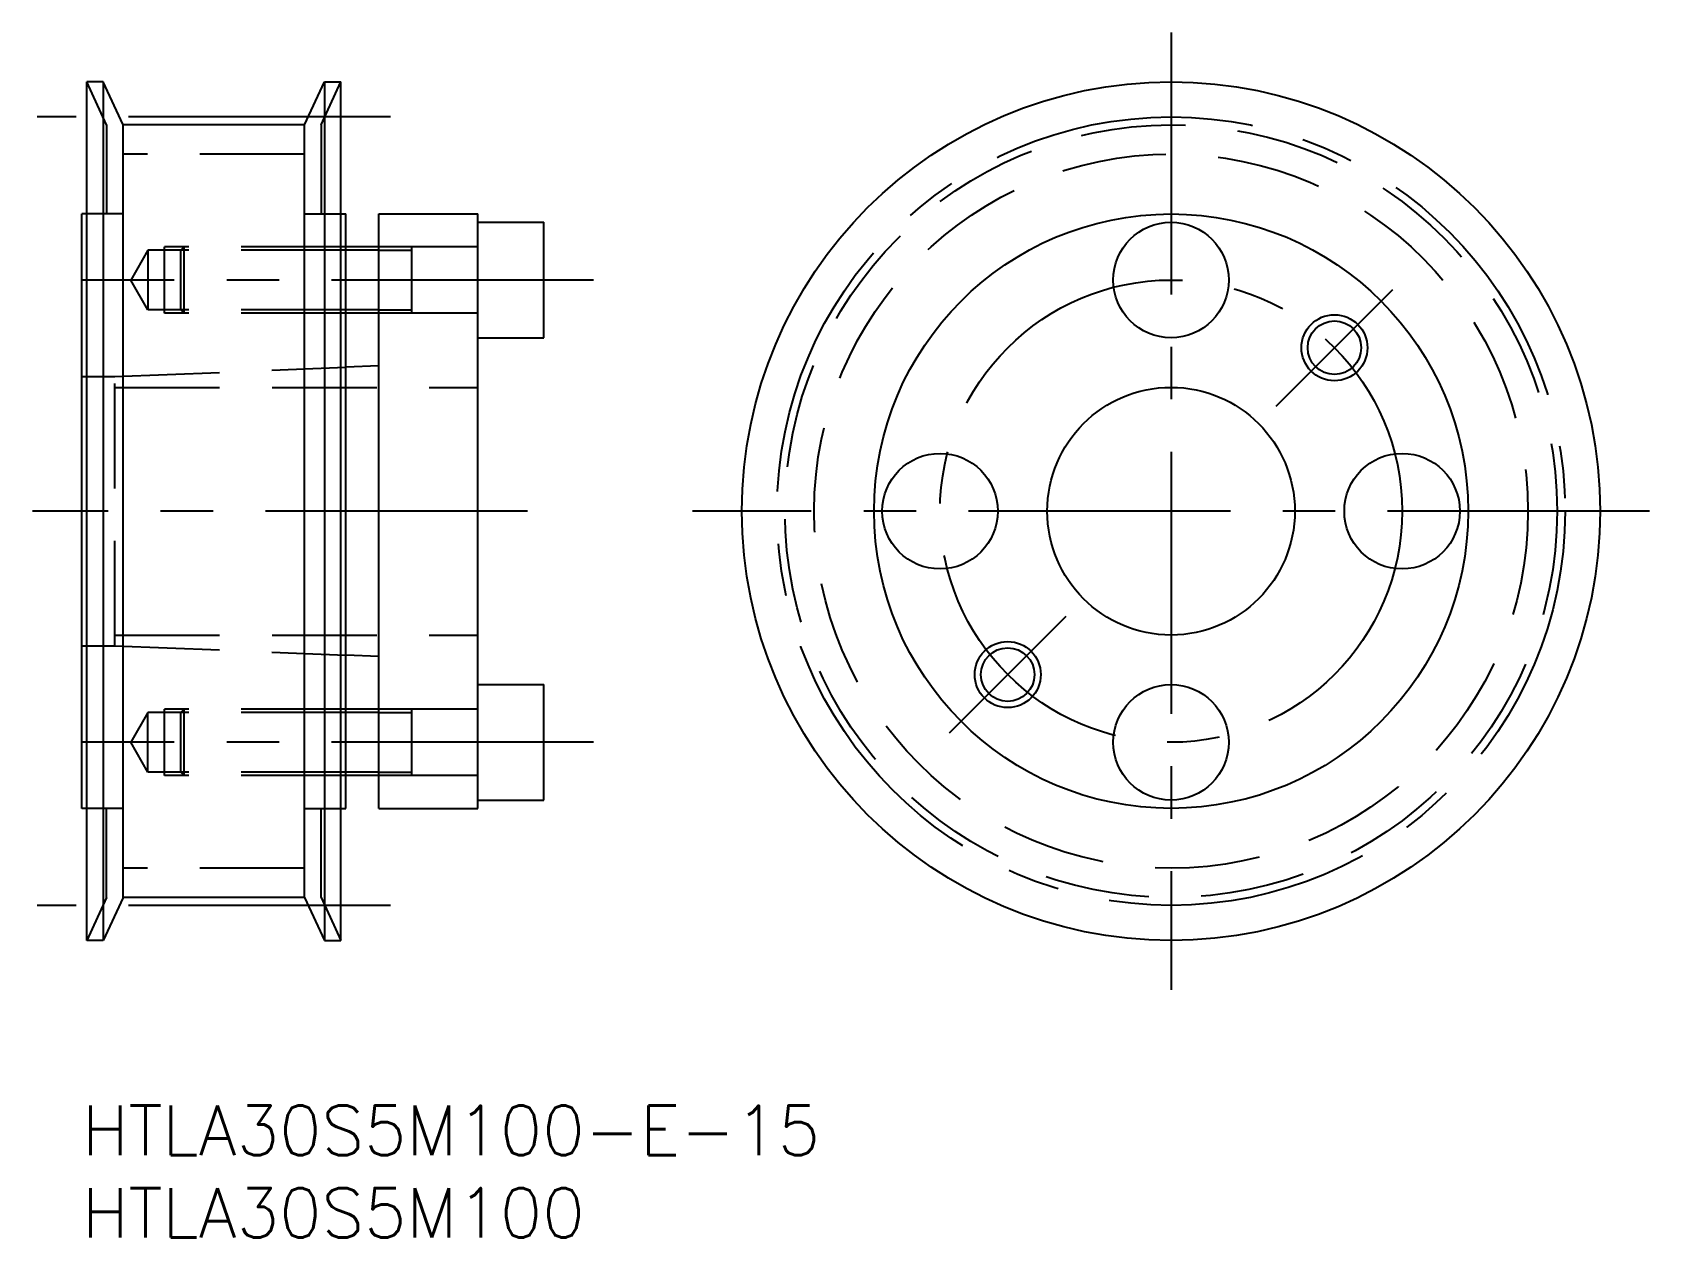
# Model space of a CAD drawing. Extents: x -3 to 95, y -8 to 65.
import ezdxf

# ---------------------------------------------------------------- set-up
doc = ezdxf.new("R2010")
doc.units = 0
doc.header["$LTSCALE"] = 0.5
doc.linetypes.add('CENTER', pattern=[50.8, 31.75, -6.35, 6.35, -6.35])
doc.linetypes.add('DASHED', pattern=[19.05, 12.7, -6.35])
for name, color, linetype in [('MSM_CENTER', 1, 'CENTER'), ('MSM_CONTINUOUS', 7, 'CONTINUOUS'), ('MSM_DASHED', 4, 'DASHED'), ('MSM_NARROW', 5, 'CONTINUOUS'), ('MSM_PART_NUMBER', 7, 'CONTINUOUS')]:
    doc.layers.add(name, color=color, linetype=linetype)
doc.styles.get("Standard").update_dxf_attribs({"font": 'txt.shx', "height": 3, "bigfont": 'bigfont.shx'})

# ---------------------------------------------------------------- blocks, each defined once
blk = doc.blocks.new('*U2')
at = {"layer": 'MSM_PART_NUMBER'}
blk.add_text('HTLA30S5M100-E-15', height=3, dxfattribs=at).set_placement((0, -3))
blk = doc.blocks.new('*U4')
at = {"layer": 'MSM_PART_NUMBER'}
blk.add_text('HTLA30S5M100', height=3, dxfattribs=at).set_placement((0, -8))

msp = doc.modelspace()

# ---------------------------------------------------------------- linework, layer by layer
at = {"layer": 'MSM_CENTER'}
for p, q in [((66, 65), (66, 7)), ((18.7, 59.875), (-2.7, 59.875)), ((31, 50), (-0.03923, 50)), ((72.363961, 42.363961), (79.435029, 49.435029)), ((27, 36), (-3, 36)), ((95, 36), (37, 36)), ((52.564971, 22.564971), (59.636039, 29.636039)), ((31, 22), (-0.03923, 22)), ((18.7, 12.125), (-2.7, 12.125))]:
    msp.add_line(p, q, dxfattribs=at)
for radius in [23.875, 14]:
    msp.add_circle((66, 36), radius, dxfattribs=at)
at = {"layer": 'MSM_CONTINUOUS'}
for p, q in [((0.3, 10), (0.3, 62)), ((1.3, 62), (0.3, 62)), ((1.3, 62), (1.3, 10)), ((2.5, 59.395), (1.3, 62)), ((13.5, 59.395), (14.7, 62)), ((14.7, 62), (14.7, 10)), ((14.7, 62), (15.7, 62)), ((15.7, 10), (15.7, 62)), ((2.5, 12.605), (2.5, 59.395)), ((13.5, 59.395), (2.5, 59.395)), ((13.5, 12.605), (13.5, 59.395)), ((0, 18), (0, 54)), ((0.3, 54), (0, 54)), ((15.7, 54), (16, 54)), ((16, 18), (16, 54)), ((18, 18), (18, 54)), ((18, 54), (24, 54)), ((24, 18), (24, 54)), ((24, 53.5), (28, 53.5)), ((28, 46.5), (28, 53.5)), ((18, 51.8), (16, 51.8)), ((18, 48.2), (16, 48.2)), ((24, 46.5), (28, 46.5)), ((18, 44.8), (16, 44.71875)), ((18, 27.2), (16, 27.28125)), ((24, 25.5), (28, 25.5)), ((28, 18.5), (28, 25.5)), ((18, 23.8), (16, 23.8)), ((18, 20.2), (16, 20.2)), ((0.3, 18), (0, 18)), ((15.7, 18), (16, 18)), ((18, 18), (24, 18)), ((24, 18.5), (28, 18.5)), ((2.5, 12.605), (1.3, 10)), ((13.5, 12.605), (2.5, 12.605)), ((13.5, 12.605), (14.7, 10)), ((1.3, 10), (0.3, 10)), ((14.7, 10), (15.7, 10))]:
    msp.add_line(p, q, dxfattribs=at)
for centre, radius in [((66, 36), 26), ((66, 36), 18), ((66, 50), 3.5), ((75.899495, 45.899495), 1.621), ((66, 36), 7.5), ((52, 36), 3.5), ((80, 36), 3.5), ((56.100505, 26.100505), 1.621), ((66, 22), 3.5)]:
    msp.add_circle(centre, radius, dxfattribs=at)
at = {"layer": 'MSM_DASHED'}
for p, q in [((1.5, 59.395), (0.3, 62)), ((14.5, 59.395), (15.7, 62)), ((1.5, 59.395), (1.5, 54)), ((14.5, 59.395), (14.5, 54)), ((13.5, 57.625), (2.5, 57.625)), ((2.5, 54), (0.3, 54)), ((13.5, 54), (15.7, 54)), ((16, 52), (5, 52)), ((5, 48), (5, 52)), ((6.2, 52), (6, 51.8)), ((6.2, 48), (6.2, 52)), ((24, 52), (18, 52)), ((20, 48), (20, 52)), ((4, 51.8), (2.96077, 50)), ((16, 51.8), (4, 51.8)), ((4, 51.8), (4, 48.2)), ((6, 48.2), (6, 51.8)), ((18, 51.8), (20, 51.8)), ((4, 48.2), (2.96077, 50)), ((16, 48.2), (4, 48.2)), ((6.2, 48), (6, 48.2)), ((18, 48.2), (20, 48.2)), ((16, 48), (5, 48)), ((24, 48), (18, 48)), ((0, 27.85), (0, 44.15)), ((0, 44.15), (2, 44.15)), ((2, 44.15), (16, 44.71875)), ((2, 27.85), (2, 44.15)), ((2, 43.5), (24, 43.5)), ((2, 28.5), (24, 28.5)), ((0, 27.85), (2, 27.85)), ((2, 27.85), (16, 27.28125)), ((4, 23.8), (2.96077, 22)), ((16, 23.8), (4, 23.8)), ((4, 20.2), (4, 23.8)), ((16, 24), (5, 24)), ((5, 20), (5, 24)), ((6.2, 24), (6, 23.8)), ((6, 20.2), (6, 23.8)), ((6.2, 20), (6.2, 24)), ((24, 24), (18, 24)), ((18, 23.8), (20, 23.8)), ((20, 20), (20, 24)), ((4, 20.2), (2.96077, 22)), ((16, 20.2), (4, 20.2)), ((16, 20), (5, 20)), ((6.2, 20), (6, 20.2)), ((18, 20.2), (20, 20.2)), ((24, 20), (18, 20)), ((2.5, 18), (0.3, 18)), ((1.5, 12.605), (1.5, 18)), ((13.5, 18), (15.7, 18)), ((14.5, 12.605), (14.5, 18)), ((13.5, 14.375), (2.5, 14.375)), ((1.5, 12.605), (0.3, 10)), ((14.5, 12.605), (15.7, 10))]:
    msp.add_line(p, q, dxfattribs=at)
for radius in [23.395, 21.625]:
    msp.add_circle((66, 36), radius, dxfattribs=at)
at = {"layer": 'MSM_NARROW'}
for p, q in [((18, 52), (16, 52)), ((18, 48), (16, 48)), ((18, 24), (16, 24)), ((18, 20), (16, 20))]:
    msp.add_line(p, q, dxfattribs=at)
for centre in [(75.899495, 45.899495), (56.100505, 26.100505)]:
    msp.add_circle(centre, 2, dxfattribs=at)

# ---------------------------------------------------------------- block references
at = {"layer": 'MSM_CONTINUOUS'}
for name in ['*U2', '*U4']:
    msp.add_blockref(name, (0, 0), dxfattribs=at)

doc.saveas('drawing.dxf')
